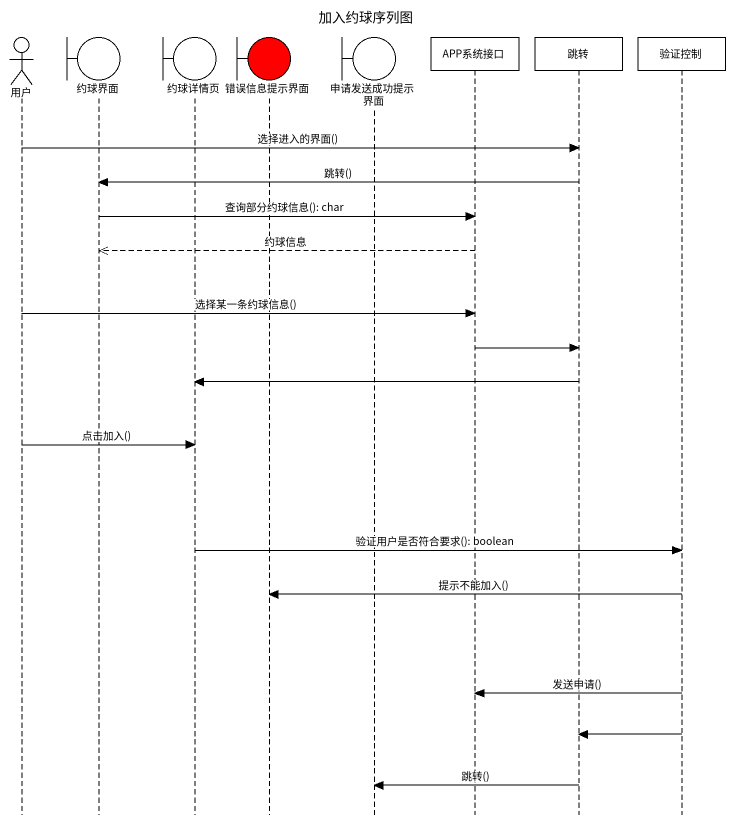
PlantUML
@startuml
title 加入约球序列图
hide footbox
actor 用户
boundary 约球界面
boundary 约球详情页
boundary 错误信息提示界面 #FF0000
boundary 申请发送成功提示界面
participant APP系统接口
participant 跳转
participant 验证控制

用户 -> 跳转 : 选择进入的界面()
跳转 -> 约球界面 : 跳转()
约球界面 -> APP系统接口 : 查询部分约球信息(): char
APP系统接口 -->> 约球界面 : 约球信息
用户 -> APP系统接口 : 选择某一条约球信息()
APP系统接口 -> 跳转
跳转 -> 约球详情页
用户 -> 约球详情页 : 点击加入()
约球详情页 -> 验证控制 : 验证用户是否符合要求(): boolean
验证控制 -> 错误信息提示界面 : 提示不能加入()
验证控制 -> APP系统接口 : 发送申请()
验证控制 -> 跳转
跳转 -> 申请发送成功提示界面 : 跳转()
@enduml
